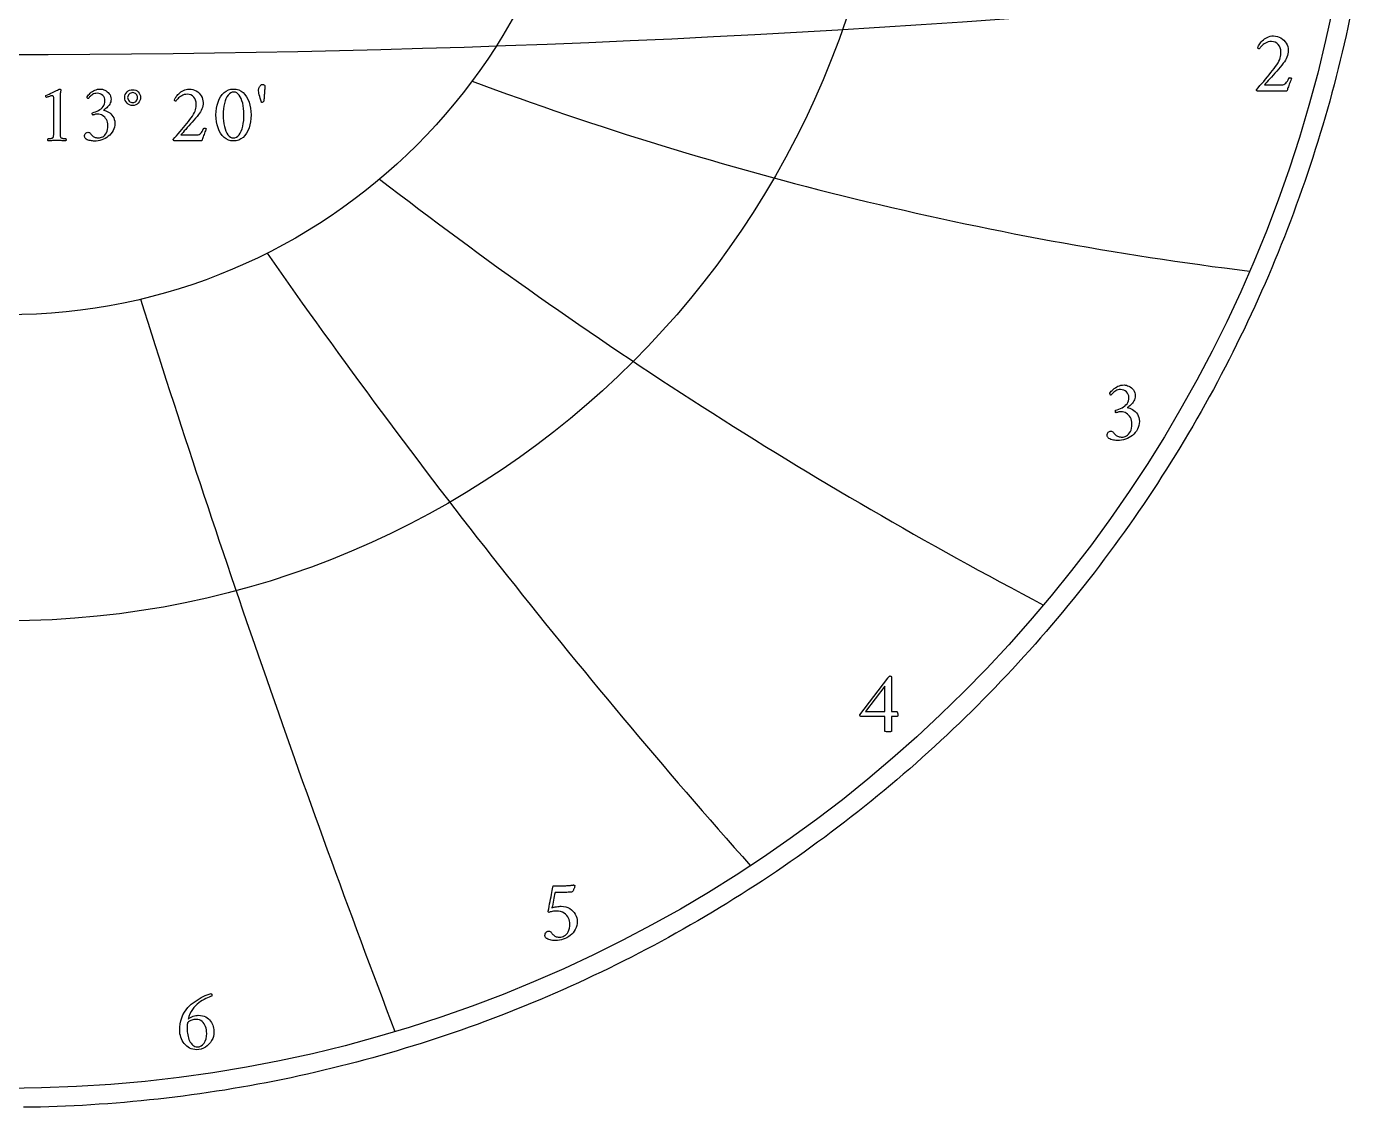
# Model space of a CAD drawing. Header units: millimetres. Extents: x -32.4 to 32.4, y -32.4 to 33.4.
# Drawn here: x 0.47 to 31.9, y -32.35 to -6.88 of the extents above; entities that cross this region are included whole.
import ezdxf

# ---------------------------------------------------------------- set-up
doc = ezdxf.new("R2010")
doc.units = ezdxf.units.MM
for name, color, linetype in [('CUT_OUTER', 1, 'Continuous'), ('ENGRAVE', 7, 'Continuous'), ('ENGRAVE_FINE', 8, 'Continuous'), ('TEXT', 5, 'Continuous')]:
    doc.layers.add(name, color=color, linetype=linetype)

msp = doc.modelspace()

# ---------------------------------------------------------------- linework, layer by layer
at = {"layer": 'CUT_OUTER'}
msp.add_lwpolyline([(31.6486, -6.7001), (31.6069, -6.8941), (31.564, -7.0879), (31.5199, -7.2815), (31.4746, -7.4747), (31.4282, -7.6677), (31.3805, -7.8604), (31.3317, -8.0528), (31.2817, -8.2449), (31.2305, -8.4367), (31.1782, -8.6282), (31.1246, -8.8193), (31.0699, -9.0101), (31.0141, -9.2006), (30.957, -9.3907), (30.8988, -9.5805), (30.8395, -9.7699), (30.7789, -9.9589), (30.7172, -10.1476), (30.6544, -10.3359), (30.5904, -10.5238), (30.5252, -10.7113), (30.459, -10.8984), (30.3915, -11.0851), (30.3229, -11.2713), (30.2532, -11.4572), (30.1823, -11.6426), (30.1103, -11.8276), (30.0372, -12.0121), (29.9629, -12.1962), (29.8875, -12.3798), (29.811, -12.563), (29.7333, -12.7456), (29.6546, -12.9278), (29.5747, -13.1096), (29.4937, -13.2908), (29.4116, -13.4715), (29.3284, -13.6517), (29.2441, -13.8314), (29.1586, -14.0106), (29.0721, -14.1892), (28.9845, -14.3674), (28.8958, -14.5449), (28.806, -14.722), (28.7151, -14.8984), (28.6232, -15.0743), (28.5302, -15.2497), (28.436, -15.4245), (28.3409, -15.5986), (28.2446, -15.7722), (28.1473, -15.9453), (28.0489, -16.1177), (27.9495, -16.2895), (27.849, -16.4607), (27.7475, -16.6312), (27.645, -16.8012), (27.5413, -16.9705), (27.4367, -17.1391), (27.331, -17.3072), (27.2243, -17.4745), (27.1166, -17.6413), (27.0078, -17.8073), (26.898, -17.9727), (26.7873, -18.1374), (26.6755, -18.3014), (26.5627, -18.4648), (26.4489, -18.6274), (26.3341, -18.7893), (26.2183, -18.9506), (26.1015, -19.1111), (25.9838, -19.2709), (25.865, -19.4299), (25.7453, -19.5883), (25.6246, -19.7459), (25.503, -19.9027), (25.3804, -20.0589), (25.2568, -20.2142), (25.1323, -20.3688), (25.0069, -20.5226), (24.8805, -20.6757), (24.7532, -20.828), (24.6249, -20.9794), (24.4957, -21.1301), (24.3656, -21.28), (24.2346, -21.4292), (24.1026, -21.5774), (23.9698, -21.7249), (23.836, -21.8716), (23.7014, -22.0174), (23.5658, -22.1625), (23.4294, -22.3066), (23.2921, -22.45), (23.1539, -22.5925), (23.0148, -22.7341), (22.8749, -22.8749), (22.7341, -23.0148), (22.5925, -23.1539), (22.45, -23.2921), (22.3066, -23.4294), (22.1625, -23.5658), (22.0174, -23.7014), (21.8716, -23.836), (21.7249, -23.9698), (21.5774, -24.1026), (21.4292, -24.2346), (21.28, -24.3656), (21.1301, -24.4957), (20.9794, -24.6249), (20.828, -24.7532), (20.6757, -24.8805), (20.5226, -25.0069), (20.3688, -25.1323), (20.2142, -25.2568), (20.0589, -25.3804), (19.9027, -25.503), (19.7459, -25.6246), (19.5883, -25.7453), (19.4299, -25.865), (19.2709, -25.9838), (19.1111, -26.1015), (18.9506, -26.2183), (18.7893, -26.3341), (18.6274, -26.4489), (18.4648, -26.5627), (18.3014, -26.6755), (18.1374, -26.7873), (17.9727, -26.898), (17.8073, -27.0078), (17.6413, -27.1166), (17.4745, -27.2243), (17.3072, -27.331), (17.1391, -27.4367), (16.9705, -27.5413), (16.8012, -27.645), (16.6312, -27.7475), (16.4607, -27.849), (16.2895, -27.9495), (16.1177, -28.0489), (15.9453, -28.1473), (15.7722, -28.2446), (15.5986, -28.3409), (15.4245, -28.436), (15.2497, -28.5302), (15.0743, -28.6232), (14.8984, -28.7151), (14.722, -28.806), (14.5449, -28.8958), (14.3674, -28.9845), (14.1892, -29.0721), (14.0106, -29.1586), (13.8314, -29.2441), (13.6517, -29.3284), (13.4715, -29.4116), (13.2908, -29.4937), (13.1096, -29.5747), (12.9278, -29.6546), (12.7456, -29.7333), (12.563, -29.811), (12.3798, -29.8875), (12.1962, -29.9629), (12.0121, -30.0372), (11.8276, -30.1103), (11.6426, -30.1823), (11.4572, -30.2532), (11.2713, -30.3229), (11.0851, -30.3915), (10.8984, -30.459), (10.7113, -30.5252), (10.5238, -30.5904), (10.3359, -30.6544), (10.1476, -30.7172), (9.9589, -30.7789), (9.7699, -30.8395), (9.5805, -30.8988), (9.3907, -30.957), (9.2006, -31.0141), (9.0101, -31.0699), (8.8193, -31.1246), (8.6282, -31.1782), (8.4367, -31.2305), (8.2449, -31.2817), (8.0528, -31.3317), (7.8604, -31.3805), (7.6677, -31.4282), (7.4747, -31.4746), (7.2815, -31.5199), (7.0879, -31.564), (6.8941, -31.6069), (6.7001, -31.6486), (6.5057, -31.6891), (6.3112, -31.7284), (6.1164, -31.7665), (5.9213, -31.8035), (5.7261, -31.8392), (5.5306, -31.8737), (5.3349, -31.9071), (5.1391, -31.9392), (4.943, -31.9701), (4.7467, -31.9999), (4.5503, -32.0284), (4.3537, -32.0557), (4.1569, -32.0818), (3.96, -32.1067), (3.7629, -32.1304), (3.5657, -32.1529), (3.3683, -32.1742), (3.1709, -32.1942), (2.9733, -32.2131), (2.7755, -32.2307), (2.5777, -32.2471), (2.3798, -32.2623), (2.1818, -32.2763), (1.9837, -32.2891), (1.7856, -32.3007), (1.5873, -32.311), (1.3891, -32.3202), (1.1907, -32.3281), (0.9923, -32.3348), (0.7939, -32.3403), (0.5955, -32.3445), (0.397, -32.3476)], dxfattribs=at)
at = {"layer": 'ENGRAVE'}
for radius in [31.9, 20.8814, 13.6687]:
    msp.add_circle((0, 0), radius, dxfattribs=at)
for centre, radius, start, end in [((39.3103, 68.0875), 81.3464, 249.607516, 262.923722), ((74.0512, 74.0512), 106.7858, 232.326057, 242.313212), ((135.9451, 78.488), 158.3587, 214.943275, 221.601379), ((303.1262, 81.2224), 314.5133, 197.489807, 200.818858)]:
    msp.add_arc(centre, radius, start, end, dxfattribs=at)
at = {"layer": 'ENGRAVE_FINE'}
msp.add_arc((0, 322.4182), 329.9497, 264.552608, 275.447392, dxfattribs=at)
at = {"layer": 'TEXT'}
for points in [[(30.2803, -8.0902), (30.2698, -8.116), (30.2591, -8.1433), (30.2481, -8.1724), (30.2368, -8.2032), (30.2256, -8.2342), (30.215, -8.2641), (30.2049, -8.2927), (30.1953, -8.3203), (30.1868, -8.345), (30.1798, -8.3653), (30.1744, -8.3813), (30.1705, -8.3928), (29.47, -8.3928), (29.4669, -8.3904), (29.4636, -8.3874), (29.4601, -8.3837), (29.4566, -8.3793), (29.4534, -8.3749), (29.4511, -8.3708), (29.4498, -8.3671), (29.4493, -8.3638), (29.4921, -8.3156), (29.5353, -8.2664), (29.5791, -8.2161), (29.6234, -8.1648), (29.6674, -8.1132), (29.7104, -8.0618), (29.7524, -8.0106), (29.7933, -7.9597), (29.8323, -7.91), (29.8684, -7.8623), (29.9017, -7.8167), (29.9322, -7.7732), (29.9605, -7.729), (29.9832, -7.6877), (30.0004, -7.6492), (30.0119, -7.6136), (30.0196, -7.579), (30.0252, -7.5437), (30.0285, -7.5076), (30.0296, -7.4706), (30.0256, -7.4209), (30.0138, -7.3753), (29.994, -7.3339), (29.9664, -7.2966), (29.9326, -7.2657), (29.8946, -7.2437), (29.8523, -7.2305), (29.8058, -7.2261), (29.7666, -7.2283), (29.7301, -7.2349), (29.6962, -7.2459), (29.6648, -7.2613), (29.6362, -7.2793), (29.6104, -7.2981), (29.5875, -7.3177), (29.5674, -7.338), (29.5503, -7.3574), (29.5364, -7.3743), (29.5255, -7.3885), (29.5177, -7.4002), (29.5114, -7.3993), (29.505, -7.3968), (29.4985, -7.3926), (29.4918, -7.3867), (29.4859, -7.3804), (29.4817, -7.3751), (29.4792, -7.3706), (29.4783, -7.367), (29.4828, -7.3561), (29.49, -7.3419), (29.4999, -7.3245), (29.5125, -7.3038), (29.5279, -7.2813), (29.5459, -7.2582), (29.5667, -7.2347), (29.5902, -7.2106), (29.6161, -7.1871), (29.6439, -7.1655), (29.6736, -7.1457), (29.7052, -7.1277), (29.7389, -7.1127), (29.7744, -7.102), (29.8119, -7.0956), (29.8513, -7.0935), (29.8989, -7.0965), (29.9443, -7.1057), (29.9875, -7.1209), (30.0285, -7.1422), (30.0663, -7.1683), (30.1, -7.1979), (30.1295, -7.231), (30.1549, -7.2676), (30.1753, -7.3065), (30.1899, -7.3468), (30.1986, -7.3884), (30.2016, -7.4313), (30.1996, -7.4741), (30.1938, -7.5157), (30.1841, -7.556), (30.1705, -7.595), (30.1535, -7.6327), (30.1337, -7.6691), (30.111, -7.7042), (30.0855, -7.738), (30.0493, -7.7822), (30.0112, -7.8278), (29.9711, -7.8749), (29.9291, -7.9234), (29.8866, -7.9719), (29.8454, -8.0188), (29.8053, -8.0641), (29.7664, -8.1079), (29.73, -8.1487), (29.6975, -8.1853), (29.6689, -8.2176), (29.6441, -8.2457), (30.0461, -8.2457), (30.0748, -8.2433), (30.1008, -8.2361), (30.124, -8.2241), (30.1446, -8.2073), (30.1634, -8.1856), (30.1816, -8.1589), (30.1992, -8.1271), (30.2161, -8.0902), (30.219, -8.0848), (30.2238, -8.0809), (30.2304, -8.0786), (30.2389, -8.0778), (30.2425, -8.0781), (30.2471, -8.0788), (30.2528, -8.0801), (30.2596, -8.082), (30.2663, -8.084), (30.272, -8.0861), (30.2767, -8.0882), (30.2803, -8.0902)], [(1.1093, -9.3442), (1.1093, -8.5768), (1.1088, -8.558), (1.1071, -8.5423), (1.1044, -8.5298), (1.1006, -8.5204), (1.0954, -8.5136), (1.0887, -8.5088), (1.0803, -8.5059), (1.0705, -8.5049), (1.0583, -8.5058), (1.0433, -8.5085), (1.0253, -8.5131), (1.0044, -8.5195), (0.9834, -8.5264), (0.9651, -8.5328), (0.9494, -8.5386), (0.9364, -8.5437), (0.9288, -8.5366), (0.9233, -8.5287), (0.92, -8.5201), (0.9189, -8.5107), (0.9189, -8.5106), (0.9189, -8.5102), (0.9189, -8.5096), (0.9189, -8.5088), (0.9192, -8.5053), (0.9199, -8.5025), (0.9211, -8.5004), (0.9228, -8.4991), (0.9615, -8.4815), (0.9998, -8.4639), (1.0377, -8.4461), (1.0753, -8.4282), (1.1111, -8.411), (1.1438, -8.3954), (1.1733, -8.3813), (1.1996, -8.3689), (1.2214, -8.3587), (1.2373, -8.3514), (1.2472, -8.347), (1.2511, -8.3456), (1.255, -8.3456), (1.2595, -8.3463), (1.2633, -8.3485), (1.2663, -8.3521), (1.2686, -8.3572), (1.2704, -8.3628), (1.272, -8.3679), (1.2733, -8.3725), (1.2744, -8.3767), (1.274, -8.3796), (1.2725, -8.3886), (1.2701, -8.4034), (1.2667, -8.4243), (1.2633, -8.4506), (1.2608, -8.4818), (1.2594, -8.5181), (1.2589, -8.5593), (1.2589, -9.3442), (1.259, -9.3652), (1.2591, -9.3854), (1.2594, -9.405), (1.2599, -9.4238), (1.2608, -9.4414), (1.2625, -9.4573), (1.2651, -9.4715), (1.2686, -9.484), (1.2719, -9.4888), (1.2778, -9.4933), (1.2865, -9.4975), (1.2978, -9.5015), (1.3106, -9.5051), (1.3237, -9.5081), (1.3373, -9.5104), (1.3512, -9.5122), (1.3642, -9.5135), (1.3752, -9.5144), (1.3841, -9.5149), (1.391, -9.5151), (1.3936, -9.5197), (1.3956, -9.5258), (1.397, -9.5333), (1.3978, -9.5423), (1.3977, -9.5513), (1.3966, -9.5588), (1.3943, -9.5649), (1.391, -9.5695), (1.3625, -9.5676), (1.3351, -9.5659), (1.309, -9.5642), (1.2842, -9.5627), (1.2594, -9.5614), (1.2336, -9.5605), (1.2069, -9.56), (1.1792, -9.5598), (1.1527, -9.56), (1.1273, -9.5605), (1.1031, -9.5614), (1.0802, -9.5627), (1.057, -9.5642), (1.0321, -9.5659), (1.0055, -9.5676), (0.9772, -9.5695), (0.9739, -9.5649), (0.9716, -9.5588), (0.9705, -9.5513), (0.9704, -9.5423), (0.9712, -9.5333), (0.9726, -9.5258), (0.9746, -9.5197), (0.9772, -9.5151), (0.9841, -9.5149), (0.993, -9.5144), (1.004, -9.5135), (1.017, -9.5122), (1.0309, -9.5104), (1.0445, -9.5081), (1.0576, -9.5051), (1.0705, -9.5015), (1.0816, -9.4975), (1.0899, -9.4933), (1.0952, -9.4888), (1.0976, -9.484), (1.1012, -9.4715), (1.104, -9.4573), (1.106, -9.4414), (1.1074, -9.4238), (1.1082, -9.405), (1.1088, -9.3854), (1.1092, -9.3652), (1.1093, -9.3442)], [(2.2089, -8.3456), (2.2338, -8.3473), (2.2599, -8.3526), (2.2872, -8.3614), (2.3157, -8.3738), (2.3439, -8.3895), (2.3699, -8.4085), (2.3939, -8.4308), (2.4158, -8.4563), (2.4341, -8.485), (2.4471, -8.5165), (2.455, -8.551), (2.4576, -8.5884), (2.4557, -8.6179), (2.45, -8.6462), (2.4406, -8.6733), (2.4275, -8.6992), (2.4117, -8.7236), (2.3944, -8.7463), (2.3757, -8.7673), (2.3556, -8.7866), (2.3352, -8.8041), (2.316, -8.8196), (2.2978, -8.8332), (2.2808, -8.8449), (2.3085, -8.8506), (2.3371, -8.8599), (2.3667, -8.8729), (2.3973, -8.8896), (2.4273, -8.9098), (2.4549, -8.9335), (2.4802, -8.9608), (2.5032, -8.9915), (2.5223, -9.0258), (2.536, -9.0637), (2.5442, -9.105), (2.5469, -9.1499), (2.5443, -9.1973), (2.5365, -9.2424), (2.5234, -9.2852), (2.5052, -9.3257), (2.4826, -9.3636), (2.4566, -9.3986), (2.4272, -9.4306), (2.3944, -9.4597), (2.3589, -9.4858), (2.3213, -9.5086), (2.2817, -9.528), (2.24, -9.5443), (2.197, -9.557), (2.1535, -9.5661), (2.1096, -9.5716), (2.0651, -9.5734), (2.0455, -9.5727), (2.0236, -9.5707), (1.9994, -9.5674), (1.9729, -9.5627), (1.9458, -9.5566), (1.9202, -9.5489), (1.8958, -9.5396), (1.8728, -9.5287), (1.8684, -9.5248), (1.8631, -9.519), (1.8568, -9.5112), (1.8495, -9.5015), (1.8427, -9.4907), (1.8378, -9.4797), (1.8349, -9.4684), (1.8339, -9.4568), (1.8355, -9.4374), (1.84, -9.4199), (1.8476, -9.4044), (1.8582, -9.3908), (1.8708, -9.3797), (1.8842, -9.3718), (1.8985, -9.3671), (1.9136, -9.3655), (1.932, -9.3674), (1.9483, -9.3731), (1.9626, -9.3825), (1.9748, -9.3956), (1.986, -9.4103), (1.9974, -9.4241), (2.0089, -9.437), (2.0205, -9.4491), (2.0347, -9.4616), (2.0503, -9.4721), (2.0673, -9.4806), (2.0855, -9.4869), (2.1044, -9.4916), (2.1232, -9.495), (2.1418, -9.497), (2.1603, -9.4976), (2.1856, -9.4959), (2.2111, -9.4906), (2.2366, -9.4818), (2.2623, -9.4695), (2.287, -9.4531), (2.3097, -9.4321), (2.3303, -9.4064), (2.3488, -9.3762), (2.3641, -9.3409), (2.375, -9.3002), (2.3816, -9.254), (2.3837, -9.2023), (2.3816, -9.1646), (2.375, -9.1292), (2.3641, -9.0962), (2.3488, -9.0654), (2.33, -9.0373), (2.3087, -9.0122), (2.2848, -8.9902), (2.2584, -8.9711), (2.2303, -8.9558), (2.2014, -8.9449), (2.1716, -8.9384), (2.1409, -8.9362), (2.1253, -8.9368), (2.1096, -8.9386), (2.0937, -8.9416), (2.0778, -8.9459), (2.0626, -8.9504), (2.0493, -8.9541), (2.0379, -8.9572), (2.0282, -8.9595), (2.0231, -8.9514), (2.0195, -8.9425), (2.0173, -8.9329), (2.0166, -8.9226), (2.0168, -8.9163), (2.0175, -8.9109), (2.0188, -8.9066), (2.0205, -8.9032), (2.0578, -8.8933), (2.0943, -8.8813), (2.1297, -8.8671), (2.1642, -8.8507), (2.1966, -8.8319), (2.2257, -8.8106), (2.2515, -8.7868), (2.274, -8.7604), (2.2923, -8.731), (2.3053, -8.6984), (2.3131, -8.6626), (2.3157, -8.6234), (2.3125, -8.5871), (2.3026, -8.5539), (2.2862, -8.524), (2.2633, -8.4971), (2.2352, -8.475), (2.2036, -8.4592), (2.1682, -8.4498), (2.1292, -8.4466), (2.1001, -8.4484), (2.0729, -8.4537), (2.0476, -8.4625), (2.0243, -8.4748), (2.0031, -8.489), (1.9843, -8.5034), (1.9677, -8.5181), (1.9534, -8.5331), (1.9413, -8.5467), (1.9313, -8.5576), (1.9234, -8.5657), (1.9175, -8.5709), (1.9136, -8.5701), (1.9097, -8.5675), (1.9058, -8.5633), (1.9019, -8.5573), (1.8985, -8.5505), (1.8961, -8.5437), (1.8947, -8.5369), (1.8942, -8.5301), (1.9098, -8.508), (1.9274, -8.4862), (1.9472, -8.4648), (1.969, -8.4437), (1.9927, -8.4237), (2.0183, -8.4053), (2.0456, -8.3887), (2.0748, -8.3738), (2.1058, -8.3614), (2.1385, -8.3526), (2.1728, -8.3473), (2.2089, -8.3456)], [(2.7801, -8.5476), (2.7835, -8.5102), (2.7939, -8.4757), (2.8112, -8.4442), (2.8354, -8.4155), (2.8645, -8.3917), (2.8964, -8.3747), (2.9311, -8.3645), (2.9685, -8.3611), (3.0058, -8.3645), (3.0401, -8.3747), (3.0714, -8.3917), (3.0996, -8.4155), (3.123, -8.4442), (3.1397, -8.4757), (3.1497, -8.5102), (3.1531, -8.5476), (3.1497, -8.585), (3.1397, -8.6195), (3.123, -8.6511), (3.0996, -8.6797), (3.0714, -8.7035), (3.0401, -8.7205), (3.0058, -8.7307), (2.9685, -8.7341), (2.9311, -8.7307), (2.8964, -8.7205), (2.8645, -8.7035), (2.8354, -8.6797), (2.8112, -8.6511), (2.7939, -8.6195), (2.7835, -8.585), (2.7801, -8.5476)], [(2.85, -8.5476), (2.8522, -8.571), (2.8587, -8.5926), (2.8697, -8.6123), (2.885, -8.6302), (2.9033, -8.6451), (2.9233, -8.6557), (2.9451, -8.6621), (2.9685, -8.6642), (2.9918, -8.6621), (3.0132, -8.6557), (3.0326, -8.6451), (3.0501, -8.6302), (3.0646, -8.6123), (3.0749, -8.5926), (3.0811, -8.571), (3.0831, -8.5476), (3.0811, -8.5243), (3.0749, -8.5027), (3.0646, -8.483), (3.0501, -8.4651), (3.0326, -8.4502), (3.0132, -8.4396), (2.9918, -8.4332), (2.9685, -8.4311), (2.9451, -8.4332), (2.9233, -8.4396), (2.9033, -8.4502), (2.885, -8.4651), (2.8697, -8.483), (2.8587, -8.5027), (2.8522, -8.5243), (2.85, -8.5476)], [(4.7014, -9.28), (4.6916, -9.3041), (4.6815, -9.3298), (4.6712, -9.3571), (4.6606, -9.3859), (4.6502, -9.415), (4.6402, -9.443), (4.6308, -9.4699), (4.6218, -9.4957), (4.6138, -9.5189), (4.6072, -9.5379), (4.6021, -9.5529), (4.5985, -9.5637), (3.9418, -9.5637), (3.9388, -9.5614), (3.9358, -9.5586), (3.9325, -9.5551), (3.9292, -9.5511), (3.9262, -9.5469), (3.9241, -9.543), (3.9228, -9.5396), (3.9224, -9.5365), (3.9625, -9.4913), (4.003, -9.4452), (4.0441, -9.3981), (4.0856, -9.35), (4.1269, -9.3015), (4.1672, -9.2533), (4.2065, -9.2054), (4.2449, -9.1577), (4.2814, -9.111), (4.3153, -9.0663), (4.3465, -9.0236), (4.3751, -8.9828), (4.4016, -8.9414), (4.4229, -8.9027), (4.439, -8.8666), (4.4499, -8.8332), (4.4571, -8.8008), (4.4622, -8.7676), (4.4653, -8.7338), (4.4664, -8.6992), (4.4627, -8.6525), (4.4516, -8.6098), (4.433, -8.5709), (4.4071, -8.536), (4.3755, -8.5071), (4.3398, -8.4864), (4.3002, -8.474), (4.2565, -8.4699), (4.2199, -8.472), (4.1856, -8.4782), (4.1538, -8.4885), (4.1244, -8.5029), (4.0976, -8.5198), (4.0734, -8.5374), (4.052, -8.5558), (4.0331, -8.5748), (4.0171, -8.593), (4.004, -8.6088), (3.9938, -8.6222), (3.9865, -8.6331), (3.9806, -8.6323), (3.9746, -8.63), (3.9685, -8.626), (3.9622, -8.6205), (3.9567, -8.6146), (3.9528, -8.6096), (3.9504, -8.6054), (3.9496, -8.602), (3.9538, -8.5918), (3.9605, -8.5785), (3.9698, -8.5621), (3.9816, -8.5428), (3.996, -8.5216), (4.013, -8.5), (4.0325, -8.4779), (4.0545, -8.4554), (4.0787, -8.4334), (4.1048, -8.4131), (4.1326, -8.3945), (4.1623, -8.3776), (4.1938, -8.3636), (4.2272, -8.3536), (4.2623, -8.3476), (4.2993, -8.3456), (4.3439, -8.3484), (4.3865, -8.357), (4.427, -8.3713), (4.4654, -8.3912), (4.5008, -8.4157), (4.5324, -8.4435), (4.5601, -8.4745), (4.5839, -8.5088), (4.603, -8.5453), (4.6167, -8.5831), (4.6249, -8.6221), (4.6276, -8.6623), (4.6258, -8.7024), (4.6203, -8.7414), (4.6112, -8.7792), (4.5985, -8.8157), (4.5826, -8.8511), (4.564, -8.8852), (4.5427, -8.9181), (4.5188, -8.9498), (4.4849, -8.9912), (4.4491, -9.034), (4.4115, -9.0782), (4.3721, -9.1237), (4.3324, -9.1691), (4.2937, -9.213), (4.2561, -9.2555), (4.2196, -9.2966), (4.1855, -9.3349), (4.155, -9.3692), (4.1282, -9.3995), (4.105, -9.4258), (4.4819, -9.4258), (4.5088, -9.4235), (4.5331, -9.4168), (4.5549, -9.4055), (4.5742, -9.3898), (4.5919, -9.3695), (4.6089, -9.3444), (4.6254, -9.3146), (4.6412, -9.28), (4.644, -9.2749), (4.6485, -9.2713), (4.6547, -9.2691), (4.6626, -9.2684), (4.666, -9.2686), (4.6704, -9.2694), (4.6757, -9.2706), (4.682, -9.2723), (4.6883, -9.2742), (4.6937, -9.2762), (4.698, -9.2781), (4.7014, -9.28)], [(5.3445, -8.3475), (5.4089, -8.3527), (5.4681, -8.3684), (5.5221, -8.3945), (5.5708, -8.4311), (5.6142, -8.4763), (5.6519, -8.5284), (5.6841, -8.5875), (5.7107, -8.6535), (5.7315, -8.7246), (5.7464, -8.799), (5.7553, -8.8766), (5.7583, -8.9575), (5.7553, -9.0385), (5.7461, -9.1161), (5.731, -9.1905), (5.7097, -9.2616), (5.6827, -9.3276), (5.6502, -9.3869), (5.6123, -9.4393), (5.5689, -9.485), (5.5202, -9.522), (5.4666, -9.5484), (5.408, -9.5642), (5.3445, -9.5695), (5.2826, -9.5642), (5.225, -9.5484), (5.1718, -9.522), (5.123, -9.485), (5.0791, -9.4393), (5.0407, -9.3869), (5.0077, -9.3276), (4.9802, -9.2616), (4.9585, -9.1905), (4.9431, -9.1161), (4.9338, -9.0385), (4.9307, -8.9575), (4.9337, -8.8766), (4.9428, -8.799), (4.958, -8.7246), (4.9792, -8.6535), (5.0063, -8.5875), (5.039, -8.5284), (5.0772, -8.4763), (5.1211, -8.4311), (5.17, -8.3945), (5.2235, -8.3684), (5.2817, -8.3527), (5.3445, -8.3475)], [(5.3542, -8.4175), (5.3158, -8.422), (5.2801, -8.4357), (5.2473, -8.4584), (5.2172, -8.4903), (5.1902, -8.5298), (5.1665, -8.5756), (5.146, -8.6275), (5.1288, -8.6856), (5.1152, -8.7485), (5.1055, -8.8148), (5.0997, -8.8845), (5.0978, -8.9575), (5.0997, -9.0299), (5.1055, -9.0991), (5.1152, -9.1654), (5.1288, -9.2286), (5.1458, -9.2871), (5.1655, -9.3395), (5.188, -9.3857), (5.2133, -9.4258), (5.2411, -9.458), (5.2709, -9.4811), (5.3028, -9.495), (5.3367, -9.4996), (5.3776, -9.4948), (5.4149, -9.4806), (5.4485, -9.457), (5.4785, -9.4238), (5.5049, -9.3828), (5.5278, -9.3354), (5.5472, -9.2817), (5.563, -9.2218), (5.5754, -9.1573), (5.5842, -9.0901), (5.5895, -9.0203), (5.5912, -8.9478), (5.5893, -8.8749), (5.5837, -8.8058), (5.5743, -8.7404), (5.5611, -8.6788), (5.5446, -8.6221), (5.5252, -8.5714), (5.5028, -8.5269), (5.4776, -8.4884), (5.4498, -8.4574), (5.42, -8.4352), (5.3881, -8.4219), (5.3542, -8.4175)], [(6.0342, -8.2368), (6.0481, -8.2384), (6.0609, -8.2431), (6.0724, -8.251), (6.0827, -8.262), (6.0826, -8.2734), (6.0822, -8.288), (6.0816, -8.3059), (6.0808, -8.3271), (6.0797, -8.3506), (6.0784, -8.3755), (6.0768, -8.4016), (6.075, -8.4291), (6.073, -8.4572), (6.0708, -8.485), (6.0686, -8.5125), (6.0662, -8.5399), (6.0638, -8.566), (6.0616, -8.5899), (6.0595, -8.6116), (6.0575, -8.6312), (6.0514, -8.6414), (6.0429, -8.6506), (6.032, -8.6589), (6.0186, -8.6661), (6.0132, -8.6654), (6.0084, -8.6632), (6.0044, -8.6596), (6.0011, -8.6545), (5.9864, -8.605), (5.9734, -8.5595), (5.9622, -8.5181), (5.9526, -8.4806), (5.9449, -8.4472), (5.9394, -8.4177), (5.9362, -8.3923), (5.9351, -8.3708), (5.9359, -8.357), (5.9382, -8.3427), (5.9422, -8.3279), (5.9477, -8.3126), (5.9546, -8.2976), (5.9628, -8.2837), (5.9721, -8.2709), (5.9827, -8.2591), (5.9943, -8.2494), (6.0067, -8.2424), (6.02, -8.2382), (6.0342, -8.2368)], [(26.3319, -15.3211), (26.3585, -15.323), (26.3863, -15.3287), (26.4154, -15.338), (26.4459, -15.3512), (26.4759, -15.368), (26.5036, -15.3882), (26.5292, -15.412), (26.5526, -15.4393), (26.5721, -15.4698), (26.586, -15.5035), (26.5944, -15.5403), (26.5972, -15.5802), (26.5951, -15.6116), (26.5891, -15.6418), (26.5791, -15.6707), (26.565, -15.6983), (26.5482, -15.7243), (26.5298, -15.7485), (26.5099, -15.771), (26.4884, -15.7915), (26.4667, -15.8102), (26.4461, -15.8268), (26.4268, -15.8413), (26.4086, -15.8537), (26.4381, -15.8598), (26.4687, -15.8698), (26.5003, -15.8836), (26.5329, -15.9014), (26.5648, -15.9229), (26.5943, -15.9483), (26.6213, -15.9773), (26.6459, -16.0102), (26.6663, -16.0468), (26.6808, -16.0871), (26.6896, -16.1312), (26.6925, -16.1791), (26.6897, -16.2296), (26.6813, -16.2777), (26.6674, -16.3234), (26.6479, -16.3666), (26.6238, -16.407), (26.5961, -16.4443), (26.5648, -16.4785), (26.5298, -16.5096), (26.4919, -16.5374), (26.4518, -16.5616), (26.4096, -16.5824), (26.3651, -16.5997), (26.3192, -16.6133), (26.2728, -16.623), (26.226, -16.6289), (26.1786, -16.6308), (26.1576, -16.6301), (26.1343, -16.628), (26.1084, -16.6244), (26.0801, -16.6194), (26.0513, -16.6129), (26.0239, -16.6046), (25.9979, -16.5947), (25.9734, -16.5831), (25.9687, -16.579), (25.963, -16.5728), (25.9563, -16.5645), (25.9485, -16.5541), (25.9413, -16.5426), (25.9361, -16.5308), (25.933, -16.5188), (25.932, -16.5065), (25.9336, -16.4858), (25.9384, -16.4671), (25.9465, -16.4505), (25.9579, -16.436), (25.9713, -16.4242), (25.9856, -16.4158), (26.0008, -16.4108), (26.0169, -16.4091), (26.0365, -16.4111), (26.054, -16.4171), (26.0692, -16.4271), (26.0822, -16.4412), (26.0942, -16.4568), (26.1063, -16.4715), (26.1185, -16.4853), (26.1309, -16.4982), (26.1461, -16.5116), (26.1628, -16.5228), (26.1808, -16.5318), (26.2003, -16.5386), (26.2205, -16.5436), (26.2405, -16.5471), (26.2603, -16.5493), (26.2801, -16.55), (26.3071, -16.5481), (26.3342, -16.5425), (26.3615, -16.5331), (26.3889, -16.5199), (26.4152, -16.5025), (26.4394, -16.4801), (26.4614, -16.4527), (26.4811, -16.4205), (26.4974, -16.3829), (26.5091, -16.3394), (26.5161, -16.2901), (26.5184, -16.235), (26.5161, -16.1948), (26.5091, -16.157), (26.4974, -16.1217), (26.4811, -16.0889), (26.4611, -16.0589), (26.4384, -16.0322), (26.4129, -16.0087), (26.3847, -15.9884), (26.3548, -15.9721), (26.3239, -15.9604), (26.2921, -15.9534), (26.2594, -15.9511), (26.2427, -15.9518), (26.226, -15.9537), (26.2091, -15.9569), (26.192, -15.9615), (26.1759, -15.9663), (26.1617, -15.9703), (26.1495, -15.9735), (26.1392, -15.976), (26.1337, -15.9673), (26.1299, -15.9578), (26.1275, -15.9476), (26.1268, -15.9366), (26.127, -15.9299), (26.1278, -15.9242), (26.1291, -15.9195), (26.1309, -15.9159), (26.1708, -15.9054), (26.2096, -15.8926), (26.2475, -15.8774), (26.2842, -15.8599), (26.3188, -15.8399), (26.3498, -15.8172), (26.3773, -15.7917), (26.4013, -15.7636), (26.4208, -15.7323), (26.4347, -15.6975), (26.4431, -15.6592), (26.4459, -15.6175), (26.4424, -15.5788), (26.4319, -15.5434), (26.4144, -15.5114), (26.3899, -15.4828), (26.36, -15.4592), (26.3262, -15.4424), (26.2885, -15.4323), (26.2469, -15.4289), (26.2159, -15.4308), (26.1868, -15.4364), (26.1599, -15.4458), (26.135, -15.4589), (26.1124, -15.4741), (26.0923, -15.4895), (26.0746, -15.5052), (26.0594, -15.5211), (26.0465, -15.5357), (26.0358, -15.5473), (26.0273, -15.5559), (26.0211, -15.5615), (26.0169, -15.5606), (26.0128, -15.5579), (26.0086, -15.5534), (26.0045, -15.547), (26.0009, -15.5398), (25.9983, -15.5325), (25.9967, -15.5253), (25.9962, -15.518), (26.0128, -15.4944), (26.0317, -15.4711), (26.0527, -15.4483), (26.076, -15.4258), (26.1013, -15.4044), (26.1286, -15.3849), (26.1578, -15.3671), (26.1889, -15.3512), (26.2219, -15.338), (26.2568, -15.3287), (26.2934, -15.323), (26.3319, -15.3211)], [(20.8218, -22.1809), (20.8295, -22.1817), (20.8361, -22.184), (20.8414, -22.1879), (20.8457, -22.1934), (20.8488, -22.1996), (20.8511, -22.2058), (20.8525, -22.212), (20.8529, -22.2182), (20.8529, -23.016), (20.9731, -23.016), (20.9782, -23.0176), (20.9829, -23.0223), (20.9875, -23.03), (20.9918, -23.0409), (20.9954, -23.0539), (20.998, -23.0678), (20.9995, -23.0829), (21, -23.0989), (20.9997, -23.1095), (20.9985, -23.1186), (20.9965, -23.1261), (20.9938, -23.1321), (20.8529, -23.1321), (20.8529, -23.4864), (20.8521, -23.4868), (20.8495, -23.4877), (20.8453, -23.4894), (20.8394, -23.4916), (20.8298, -23.4939), (20.8143, -23.4955), (20.793, -23.4965), (20.7659, -23.4968), (20.7341, -23.4958), (20.7115, -23.4927), (20.6979, -23.4875), (20.6933, -23.4802), (20.6933, -23.1321), (20.1235, -23.1321), (20.1186, -23.1287), (20.1144, -23.1246), (20.1108, -23.1198), (20.1079, -23.1145), (20.1057, -23.109), (20.104, -23.1038), (20.1031, -23.0991), (20.1028, -23.0948), (20.7617, -22.2327), (20.7674, -22.2261), (20.7742, -22.2185), (20.7819, -22.21), (20.7907, -22.2006), (20.7997, -22.192), (20.8078, -22.1858), (20.8152, -22.1821), (20.8218, -22.1809)], [(20.6933, -22.4234), (20.2395, -23.016), (20.6933, -23.016)], [(13.0652, -27.6081), (13.123, -27.6115), (13.1763, -27.6216), (13.2251, -27.6384), (13.2693, -27.662), (13.3089, -27.6907), (13.3437, -27.7228), (13.3737, -27.7585), (13.3988, -27.7977), (13.4188, -27.839), (13.433, -27.8809), (13.4416, -27.9234), (13.4444, -27.9666), (13.4417, -28.0172), (13.4333, -28.0653), (13.4194, -28.1109), (13.3999, -28.1541), (13.3758, -28.1945), (13.3481, -28.2318), (13.3167, -28.266), (13.2818, -28.2971), (13.2439, -28.3249), (13.2038, -28.3492), (13.1615, -28.37), (13.117, -28.3873), (13.0712, -28.4009), (13.0248, -28.4106), (12.9779, -28.4164), (12.9305, -28.4183), (12.9096, -28.4176), (12.8862, -28.4155), (12.8604, -28.4119), (12.8321, -28.4069), (12.8033, -28.4004), (12.7759, -28.3922), (12.7499, -28.3823), (12.7254, -28.3707), (12.7207, -28.3665), (12.715, -28.3603), (12.7083, -28.352), (12.7005, -28.3417), (12.6932, -28.3301), (12.6881, -28.3184), (12.685, -28.3063), (12.6839, -28.294), (12.6855, -28.2733), (12.6904, -28.2546), (12.6985, -28.2381), (12.7098, -28.2236), (12.7232, -28.2118), (12.7375, -28.2034), (12.7528, -28.1983), (12.7689, -28.1966), (12.7885, -28.1986), (12.8059, -28.2046), (12.8211, -28.2147), (12.8342, -28.2287), (12.8461, -28.2443), (12.8582, -28.259), (12.8705, -28.2728), (12.8829, -28.2857), (12.8981, -28.2991), (12.9147, -28.3103), (12.9328, -28.3193), (12.9523, -28.3261), (12.9724, -28.3311), (12.9924, -28.3347), (13.0123, -28.3368), (13.0321, -28.3375), (13.0591, -28.3357), (13.0862, -28.33), (13.1135, -28.3206), (13.1409, -28.3075), (13.1672, -28.29), (13.1914, -28.2676), (13.2133, -28.2403), (13.2331, -28.208), (13.2494, -28.1704), (13.261, -28.1269), (13.268, -28.0777), (13.2704, -28.0225), (13.2684, -27.9901), (13.2623, -27.957), (13.2523, -27.9233), (13.2382, -27.8889), (13.2198, -27.8555), (13.1965, -27.8246), (13.1685, -27.7964), (13.1357, -27.7708), (13.0975, -27.7495), (13.0533, -27.7342), (13.0032, -27.7251), (12.9471, -27.7221), (12.9291, -27.7227), (12.9082, -27.7244), (12.8845, -27.7273), (12.858, -27.7314), (12.832, -27.7363), (12.8098, -27.7415), (12.7915, -27.7471), (12.7772, -27.7532), (12.7741, -27.7526), (12.7712, -27.7508), (12.7684, -27.7479), (12.7658, -27.7438), (12.7635, -27.7391), (12.7619, -27.7342), (12.7609, -27.7293), (12.7606, -27.7241), (12.772, -27.6672), (12.7834, -27.6102), (12.7948, -27.5532), (12.8062, -27.4962), (12.8174, -27.4402), (12.8282, -27.3861), (12.8386, -27.334), (12.8487, -27.2838), (12.8579, -27.2368), (12.866, -27.1944), (12.8729, -27.1565), (12.8787, -27.1232), (13.1771, -27.1232), (13.198, -27.1229), (13.2191, -27.1221), (13.2405, -27.1209), (13.2621, -27.119), (13.2829, -27.1169), (13.302, -27.1146), (13.3192, -27.1122), (13.3346, -27.1097), (13.3473, -27.1074), (13.3564, -27.1058), (13.3618, -27.1049), (13.3636, -27.1045), (13.3686, -27.1075), (13.3732, -27.1102), (13.3774, -27.1127), (13.3812, -27.1149), (13.3844, -27.1172), (13.3867, -27.1201), (13.388, -27.1234), (13.3885, -27.1273), (13.388, -27.1317), (13.3867, -27.1385), (13.3844, -27.1477), (13.3812, -27.1595), (13.3772, -27.1727), (13.3724, -27.1866), (13.3669, -27.2012), (13.3605, -27.2164), (13.3535, -27.2315), (13.3457, -27.2454), (13.3374, -27.2584), (13.3284, -27.2703), (13.3066, -27.2724), (13.2828, -27.2745), (13.2569, -27.2765), (13.2289, -27.2786), (13.1986, -27.2804), (13.1657, -27.2817), (13.1302, -27.2825), (13.0922, -27.2827), (12.9222, -27.2827), (12.913, -27.3285), (12.9038, -27.3747), (12.8948, -27.4213), (12.886, -27.4682), (12.8771, -27.5148), (12.8681, -27.5602), (12.859, -27.6044), (12.8497, -27.6475), (12.872, -27.6395), (12.8976, -27.6322), (12.9264, -27.6255), (12.9585, -27.6195), (12.9904, -27.6145), (13.0188, -27.6109), (13.0438, -27.6088), (13.0652, -27.6081)], [(4.5137, -30.1778), (4.5644, -30.1803), (4.6108, -30.1877), (4.653, -30.2), (4.6909, -30.2172), (4.7248, -30.2383), (4.7551, -30.262), (4.7818, -30.2885), (4.8048, -30.3177), (4.8246, -30.3487), (4.8414, -30.3804), (4.8552, -30.4129), (4.866, -30.4462), (4.8741, -30.479), (4.88, -30.5102), (4.8835, -30.5396), (4.8846, -30.5674), (4.8812, -30.6224), (4.8709, -30.6754), (4.8537, -30.7265), (4.8297, -30.7757), (4.7999, -30.8215), (4.7655, -30.8627), (4.7263, -30.8992), (4.6826, -30.9311), (4.635, -30.9569), (4.5844, -30.9754), (4.5308, -30.9865), (4.4743, -30.9902), (4.4298, -30.9876), (4.3875, -30.9801), (4.3474, -30.9674), (4.3096, -30.9497), (4.2741, -30.9279), (4.2414, -30.9029), (4.2115, -30.8746), (4.1842, -30.843), (4.1598, -30.8089), (4.1383, -30.7728), (4.1199, -30.7348), (4.1044, -30.6949), (4.0922, -30.654), (4.0834, -30.6133), (4.0782, -30.5727), (4.0764, -30.5322), (4.0795, -30.4555), (4.0889, -30.3809), (4.1044, -30.3084), (4.1262, -30.2379), (4.1539, -30.1707), (4.1873, -30.1079), (4.2264, -30.0495), (4.2712, -29.9955), (4.3089, -29.9569), (4.3492, -29.9198), (4.3923, -29.8843), (4.438, -29.8504), (4.4854, -29.8184), (4.5334, -29.7888), (4.5818, -29.7614), (4.6308, -29.7364), (4.6791, -29.7143), (4.7258, -29.6955), (4.7708, -29.6801), (4.8142, -29.6681), (4.8208, -29.6695), (4.8261, -29.674), (4.8301, -29.6815), (4.8328, -29.6919), (4.8346, -29.703), (4.8359, -29.7124), (4.8367, -29.7201), (4.837, -29.7261), (4.8037, -29.7375), (4.7683, -29.7509), (4.7307, -29.7665), (4.6909, -29.7841), (4.6499, -29.8043), (4.6087, -29.8276), (4.5675, -29.854), (4.5261, -29.8836), (4.4857, -29.9167), (4.4474, -29.9538), (4.4111, -29.9949), (4.3769, -30.04), (4.3457, -30.0897), (4.3184, -30.1444), (4.2949, -30.2042), (4.2754, -30.269), (4.3031, -30.2485), (4.3324, -30.2304), (4.3632, -30.2148), (4.3956, -30.2017), (4.4278, -30.1912), (4.4582, -30.1838), (4.4869, -30.1793), (4.5137, -30.1778)], [(4.2588, -30.3581), (4.2569, -30.3748), (4.2552, -30.3918), (4.2537, -30.409), (4.2526, -30.4265), (4.2517, -30.4441), (4.251, -30.4617), (4.2506, -30.4793), (4.2505, -30.497), (4.2514, -30.5315), (4.2541, -30.5669), (4.2587, -30.603), (4.265, -30.6399), (4.2732, -30.6766), (4.2834, -30.712), (4.2955, -30.746), (4.3096, -30.7788), (4.3256, -30.8094), (4.3435, -30.8371), (4.3634, -30.8617), (4.3852, -30.8834), (4.4089, -30.9011), (4.4344, -30.9137), (4.4617, -30.9213), (4.4909, -30.9238), (4.5374, -30.9181), (4.5795, -30.9011), (4.6172, -30.8726), (4.6505, -30.8327), (4.6776, -30.7842), (4.6971, -30.7301), (4.7087, -30.6703), (4.7126, -30.6047), (4.711, -30.562), (4.7061, -30.5208), (4.698, -30.4812), (4.6867, -30.4431), (4.6719, -30.4076), (4.6533, -30.3757), (4.631, -30.3475), (4.6049, -30.3229), (4.5747, -30.3029), (4.5401, -30.2887), (4.5011, -30.2801), (4.4577, -30.2773), (4.4354, -30.2781), (4.4119, -30.2807), (4.3872, -30.2849), (4.3614, -30.2908), (4.3351, -30.3), (4.3093, -30.3143), (4.2839, -30.3337), (4.2588, -30.3581)]]:
    msp.add_lwpolyline(points, close=True, dxfattribs=at)

doc.saveas('drawing.dxf')
